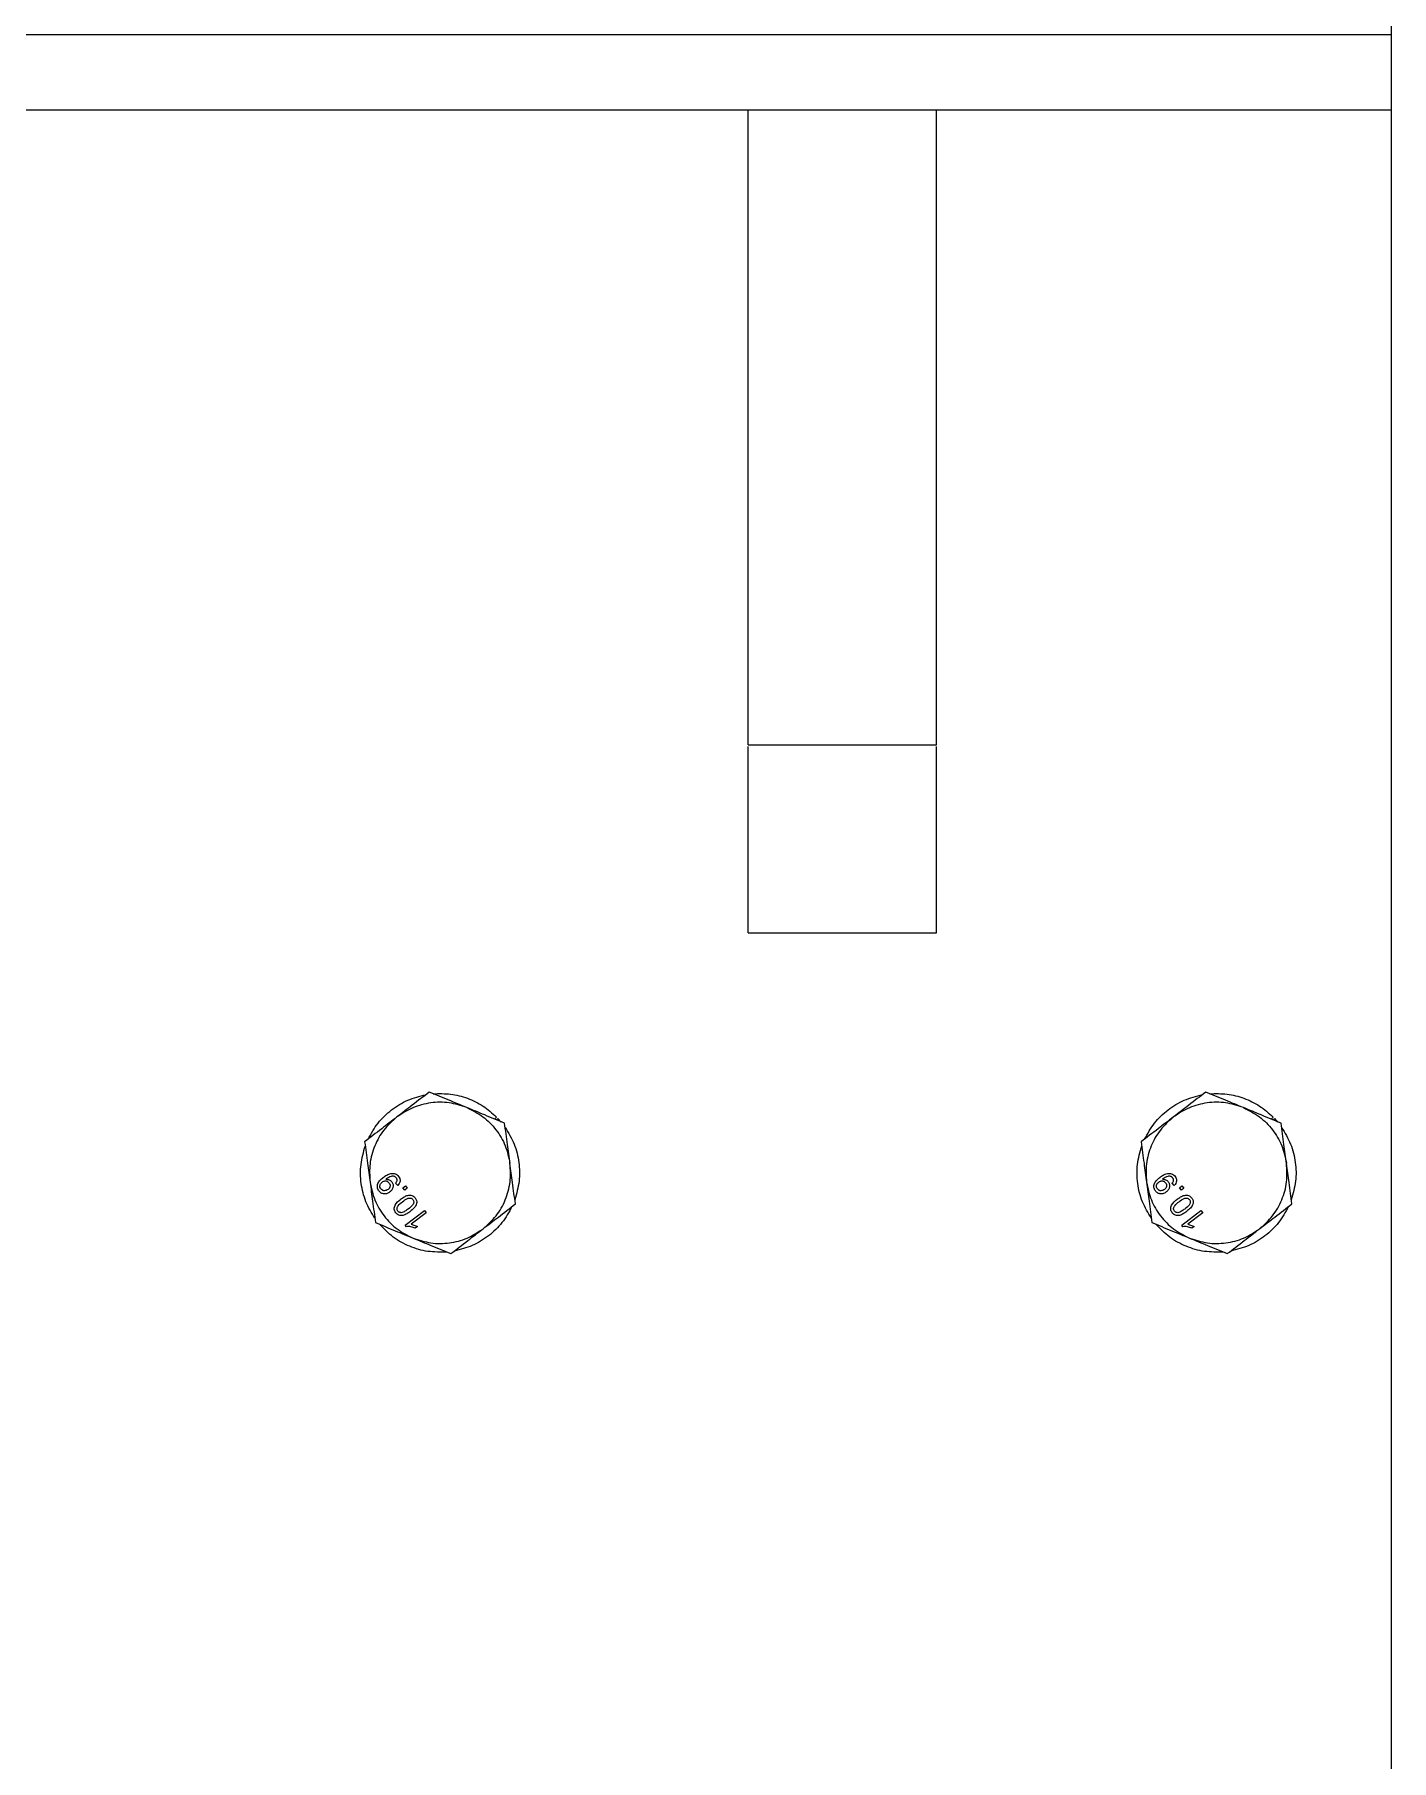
# Model space of a CAD drawing. Header units: millimetres. Extents: x 1293 to 41893, y 1011 to 26911.
# Drawn here: x 32643.4 to 32835.6, y 7630.8 to 7875.4 of the extents above; entities that cross this region are included whole.
import ezdxf

# ---------------------------------------------------------------- set-up
doc = ezdxf.new("R2010")
doc.units = ezdxf.units.MM
doc.header["$LTSCALE"] = 50
doc.layers.add('MAQUINAS', color=11, linetype='Continuous')

msp = doc.modelspace()

# ---------------------------------------------------------------- linework, layer by layer
at = {"layer": 'MAQUINAS', "linetype": 'Continuous', "lineweight": 25}
for p, q in [((32835.610707, 7101.349071), (32835.610707, 8155.3821266)), ((32477.8275566, 7875.3821266), (32835.610707, 7875.3821266)), ((32477.8275566, 7864.7154599), (32835.610707, 7864.7154599)), ((32744.4942232, 7788.0487932), (32744.4942232, 7831.3821266)), ((32771.1608899, 7788.0487932), (32771.1608899, 7831.3821266)), ((32744.4942232, 7774.7154599), (32771.1608899, 7774.7154599)), ((32744.4942232, 7754.7154599), (32744.4942232, 7774.4821266)), ((32771.1608899, 7754.7154599), (32771.1608899, 7774.4821266)), ((32744.4942232, 7748.0487932), (32771.1608899, 7748.0487932)), ((32708.8300655, 7721.9653831), (32708.5517239, 7721.6802501)), ((32709.0258972, 7721.7624017), (32708.8326154, 7721.5644039)), ((32709.0258972, 7721.7624017), (32709.4744689, 7721.2559738)), ((32818.8300655, 7721.9653831), (32818.5517239, 7721.6802501)), ((32819.0258972, 7721.7624017), (32818.8326154, 7721.5644039)), ((32819.0258972, 7721.7624017), (32819.4744689, 7721.2559738)), ((32693.2266082, 7713.1868006), (32693.1615459, 7713.1341212)), ((32803.2266082, 7713.1868006), (32803.1615459, 7713.1341212)), ((32694.8386863, 7712.2643811), (32694.5361006, 7712.5854975)), ((32695.5802663, 7711.9487641), (32695.9281623, 7712.2165602)), ((32695.8480624, 7711.6008682), (32695.5802663, 7711.9487641)), ((32696.1959584, 7711.8686642), (32695.8480624, 7711.6008682)), ((32695.9281623, 7712.2165602), (32696.1959584, 7711.8686642)), ((32804.8386863, 7712.2643811), (32804.5361006, 7712.5854975)), ((32805.5802663, 7711.9487641), (32805.9281623, 7712.2165602)), ((32805.8480624, 7711.6008682), (32805.5802663, 7711.9487641)), ((32806.1959584, 7711.8686642), (32805.8480624, 7711.6008682)), ((32805.9281623, 7712.2165602), (32806.1959584, 7711.8686642)), ((32695.8925347, 7706.6487915), (32698.606123, 7708.7376008)), ((32698.8739191, 7708.3897049), (32696.7593641, 7706.7620069)), ((32698.606123, 7708.7376008), (32698.8739191, 7708.3897049)), ((32805.8925347, 7706.6487915), (32808.606123, 7708.7376008)), ((32808.8739191, 7708.3897049), (32806.7593641, 7706.7620069)), ((32808.606123, 7708.7376008), (32808.8739191, 7708.3897049)), ((32696.0649284, 7706.4248335), (32695.8925347, 7706.6487915)), ((32696.7593641, 7706.7620069), (32697.6414773, 7706.4437597)), ((32697.6414773, 7706.4437597), (32697.3207608, 7706.1968852)), ((32806.0649284, 7706.4248335), (32805.8925347, 7706.6487915)), ((32806.7593641, 7706.7620069), (32807.6414773, 7706.4437597)), ((32807.6414773, 7706.4437597), (32807.3207608, 7706.1968852))]:
    msp.add_line(p, q, dxfattribs=at)
for points in [[(32744.4942232, 7831.3821266), (32744.4942232, 7832.8365652), (32744.4942232, 7835.7454426), (32744.4942232, 7840.0341008), (32744.4942232, 7844.1747224), (32744.4942232, 7848.0964552), (32744.4942232, 7851.7322162), (32744.4942232, 7855.0197251), (32744.4942232, 7857.9029991), (32744.4942232, 7860.3317059), (32744.4942232, 7862.2680174), (32744.4942232, 7863.6648905), (32744.4942232, 7864.5503453), (32744.4942232, 7864.6604217), (32744.4942232, 7864.7154599)], [(32771.1608899, 7831.3821266), (32771.1608899, 7832.8365652), (32771.1608899, 7835.7454426), (32771.1608899, 7840.0341008), (32771.1608899, 7844.1747224), (32771.1608899, 7848.0964552), (32771.1608899, 7851.7322162), (32771.1608899, 7855.0197251), (32771.1608899, 7857.9029991), (32771.1608899, 7860.3317059), (32771.1608899, 7862.2680174), (32771.1608899, 7863.6648905), (32771.1608899, 7864.5503453), (32771.1608899, 7864.6604217), (32771.1608899, 7864.7154599)], [(32744.4942232, 7774.7154599), (32744.4942232, 7774.7650827), (32744.4942232, 7774.8643284), (32744.4942232, 7775.6571636), (32744.4942232, 7776.8894141), (32744.4942232, 7778.5603705), (32744.4942232, 7780.5933206), (32744.4942232, 7782.9134877), (32744.4942232, 7785.4308131), (32744.4942232, 7787.1761332), (32744.4942232, 7788.0487932)], [(32771.1608899, 7774.7154599), (32771.1608899, 7774.7650827), (32771.1608899, 7774.8643284), (32771.1608899, 7775.6571636), (32771.1608899, 7776.8894141), (32771.1608899, 7778.5603705), (32771.1608899, 7780.5933206), (32771.1608899, 7782.9134877), (32771.1608899, 7785.4308131), (32771.1608899, 7787.1761332), (32771.1608899, 7788.0487932)], [(32744.4942232, 7748.0487932), (32744.4942232, 7748.0736046), (32744.4942232, 7748.1232275), (32744.4942232, 7748.5196451), (32744.4942232, 7749.1357703), (32744.4942232, 7749.9712485), (32744.4942232, 7750.9877236), (32744.4942232, 7752.1478071), (32744.4942232, 7753.4064698), (32744.4942232, 7754.2791299), (32744.4942232, 7754.7154599)], [(32771.1608899, 7748.0487932), (32771.1608899, 7748.0736046), (32771.1608899, 7748.1232275), (32771.1608899, 7748.5196451), (32771.1608899, 7749.1357703), (32771.1608899, 7749.9712485), (32771.1608899, 7750.9877236), (32771.1608899, 7752.1478071), (32771.1608899, 7753.4064698), (32771.1608899, 7754.2791299), (32771.1608899, 7754.7154599)], [(32690.6322528, 7718.82041), (32691.0675789, 7719.605355), (32691.9382309, 7721.1752451), (32693.9041744, 7723.0430123), (32696.2127831, 7724.4656206), (32697.9531844, 7724.9056127), (32698.823385, 7725.1256087)], [(32699.862246, 7725.2639936), (32700.6864202, 7725.2828451), (32702.3347686, 7725.320548), (32704.7407182, 7724.6873719), (32706.9835065, 7723.6106144), (32708.2145458, 7722.5137935), (32708.8300655, 7721.9653831)], [(32800.6322528, 7718.82041), (32801.0675789, 7719.605355), (32801.9382309, 7721.1752451), (32803.9041744, 7723.0430123), (32806.2127831, 7724.4656206), (32807.9531844, 7724.9056127), (32808.823385, 7725.1256087)], [(32809.862246, 7725.2639936), (32810.6864202, 7725.2828451), (32812.3347686, 7725.320548), (32814.7407182, 7724.6873719), (32816.9835065, 7723.6106144), (32818.2145458, 7722.5137935), (32818.8300655, 7721.9653831)], [(32704.6402602, 7723.293429), (32703.807827, 7723.5653612), (32702.1429605, 7724.1092255), (32699.4938439, 7724.0610251), (32696.924485, 7723.4140811), (32695.460041, 7722.4533666), (32694.7278189, 7721.9730093)], [(32704.6402602, 7723.293429), (32705.4223728, 7722.8994848), (32706.986598, 7722.1115963), (32708.8315474, 7720.2099382), (32710.1978484, 7717.9398362), (32710.5592814, 7716.2260873), (32710.7399978, 7715.3692129)], [(32814.6402602, 7723.293429), (32813.807827, 7723.5653612), (32812.1429605, 7724.1092255), (32809.4938439, 7724.0610251), (32806.924485, 7723.4140811), (32805.460041, 7722.4533666), (32804.7278189, 7721.9730093)], [(32814.6402602, 7723.293429), (32815.4223728, 7722.8994848), (32816.986598, 7722.1115963), (32818.8315474, 7720.2099382), (32820.1978484, 7717.9398362), (32820.5592814, 7716.2260873), (32820.7399978, 7715.3692129)], [(32694.7278189, 7721.9730093), (32694.0761022, 7721.3880671), (32692.7726686, 7720.2181825), (32691.4898531, 7717.8998801), (32690.7654436, 7715.3512781), (32690.8652247, 7713.602675), (32690.9151153, 7712.7283735)], [(32710.0575498, 7720.4923769), (32710.5196691, 7719.722901), (32711.4439078, 7718.1839492), (32712.0784699, 7715.5475085), (32712.1561805, 7712.8368906), (32711.6670241, 7711.1096628), (32711.4224459, 7710.2460489)], [(32804.7278189, 7721.9730093), (32804.0761022, 7721.3880671), (32802.7726686, 7720.2181825), (32801.4898531, 7717.8998801), (32800.7654436, 7715.3512781), (32800.8652247, 7713.602675), (32800.9151153, 7712.7283735)], [(32820.0575498, 7720.4923769), (32820.5196691, 7719.722901), (32821.4439078, 7718.1839492), (32822.0784699, 7715.5475085), (32822.1561805, 7712.8368906), (32821.6670241, 7711.1096628), (32821.4224459, 7710.2460489)], [(32691.5975634, 7707.6052096), (32691.1354441, 7708.3746855), (32690.2112054, 7709.9136373), (32689.5766433, 7712.5500779), (32689.4989327, 7715.2606958), (32689.988089, 7716.9879236), (32690.2326672, 7717.8515375)], [(32801.5975634, 7707.6052096), (32801.1354441, 7708.3746855), (32800.2112054, 7709.9136373), (32799.5766433, 7712.5500779), (32799.4989327, 7715.2606958), (32799.988089, 7716.9879236), (32800.2326672, 7717.8515375)], [(32706.9272942, 7706.1245771), (32707.579011, 7706.7095194), (32708.8824445, 7707.8794039), (32710.16526, 7710.1977063), (32710.8896696, 7712.7463084), (32710.7898884, 7714.4949114), (32710.7399978, 7715.3692129)], [(32816.9272942, 7706.1245771), (32817.579011, 7706.7095194), (32818.8824445, 7707.8794039), (32820.16526, 7710.1977063), (32820.8896696, 7712.7463084), (32820.7898884, 7714.4949114), (32820.7399978, 7715.3692129)], [(32690.9151153, 7712.7283735), (32691.0958318, 7711.8714991), (32691.4572647, 7710.1577503), (32692.8235658, 7707.8876483), (32694.6685151, 7705.9859902), (32696.2327403, 7705.1981017), (32697.0148529, 7704.8041574)], [(32800.9151153, 7712.7283735), (32801.0958318, 7711.8714991), (32801.4572647, 7710.1577503), (32802.8235658, 7707.8876483), (32804.6685151, 7705.9859902), (32806.2327403, 7705.1981017), (32807.0148529, 7704.8041574)], [(32711.0228603, 7709.2771765), (32710.5875343, 7708.4922314), (32709.7168823, 7706.9223414), (32707.7509388, 7705.0545741), (32705.4423301, 7703.6319659), (32703.7019288, 7703.1919738), (32702.8317281, 7702.9719777)], [(32821.0228603, 7709.2771765), (32820.5875343, 7708.4922314), (32819.7168823, 7706.9223414), (32817.7509388, 7705.0545741), (32815.4423301, 7703.6319659), (32813.7019288, 7703.1919738), (32812.8317281, 7702.9719777)], [(32701.7928671, 7702.8335928), (32700.8954218, 7702.8181237), (32699.1005311, 7702.7871854), (32696.5000255, 7703.5558588), (32694.1137062, 7704.8438684), (32692.8624612, 7706.1311042), (32692.2368388, 7706.774722)], [(32697.0148529, 7704.8041574), (32697.8472862, 7704.5322253), (32699.5121527, 7703.988361), (32702.1612692, 7704.0365614), (32704.7306281, 7704.6835053), (32706.1950722, 7705.6442199), (32706.9272942, 7706.1245771)], [(32811.7928671, 7702.8335928), (32810.8954218, 7702.8181237), (32809.1005311, 7702.7871854), (32806.5000255, 7703.5558588), (32804.1137062, 7704.8438684), (32802.8624612, 7706.1311042), (32802.2368388, 7706.774722)], [(32807.0148529, 7704.8041574), (32807.8472862, 7704.5322253), (32809.5121527, 7703.988361), (32812.1612692, 7704.0365614), (32814.7306281, 7704.6835053), (32816.1950722, 7705.6442199), (32816.9272942, 7706.1245771)]]:
    msp.add_open_spline(points, degree=3, dxfattribs=at)
for points, knots in [([(32699.3028672, 7725.4946945), (32698.5032056, 7724.8791476), (32697.0022572, 7723.7237789), (32695.4520983, 7722.5305299), (32694.7278189, 7721.9730093)], [0, 0, 0, 0, 0.5327709195, 1, 1, 1, 1]), ([(32704.6402602, 7723.293429), (32703.7952935, 7723.641913), (32701.9868302, 7724.3877655), (32700.2357773, 7725.1099406), (32699.3028672, 7725.4946945)], [0, 0, 0, 0, 0.46722908045, 1, 1, 1, 1]), ([(32809.3028672, 7725.4946945), (32808.5032056, 7724.8791476), (32807.0022572, 7723.7237789), (32805.4520983, 7722.5305299), (32804.7278189, 7721.9730093)], [0, 0, 0, 0, 0.5327709195, 1, 1, 1, 1]), ([(32814.6402602, 7723.293429), (32813.7952935, 7723.641913), (32811.9868302, 7724.3877655), (32810.2357773, 7725.1099406), (32809.3028672, 7725.4946945)], [0, 0, 0, 0, 0.4672290805, 1, 1, 1, 1]), ([(32709.9776532, 7721.0921635), (32709.0447431, 7721.4769174), (32707.2936903, 7722.1990925), (32705.4852269, 7722.944945), (32704.6402602, 7723.293429)], [0, 0, 0, 0, 0.5327709195, 1, 1, 1, 1]), ([(32819.9776532, 7721.0921635), (32819.0447431, 7721.4769174), (32817.2936903, 7722.1990925), (32815.4852269, 7722.944945), (32814.6402602, 7723.293429)], [0, 0, 0, 0, 0.5327709195, 1, 1, 1, 1]), ([(32694.7278189, 7721.9730093), (32694.0035396, 7721.4154887), (32692.4533807, 7720.2222397), (32690.9524323, 7719.066871), (32690.1527706, 7718.4513242)], [0, 0, 0, 0, 0.46722908045, 1, 1, 1, 1]), ([(32710.7399978, 7715.3692129), (32710.6193105, 7716.2752175), (32710.361006, 7718.214319), (32710.1109016, 7720.0918628), (32709.9776532, 7721.0921635)], [0, 0, 0, 0, 0.4672290805, 1, 1, 1, 1]), ([(32804.7278189, 7721.9730093), (32804.0035396, 7721.4154887), (32802.4533807, 7720.2222397), (32800.9524323, 7719.066871), (32800.1527706, 7718.4513242)], [0, 0, 0, 0, 0.4672290805, 1, 1, 1, 1]), ([(32820.7399978, 7715.3692129), (32820.6193105, 7716.2752175), (32820.361006, 7718.214319), (32820.1109016, 7720.0918628), (32819.9776532, 7721.0921635)], [0, 0, 0, 0, 0.4672290805, 1, 1, 1, 1]), ([(32690.1527706, 7718.4513242), (32690.286019, 7717.4510234), (32690.5361235, 7715.5734796), (32690.794428, 7713.6343781), (32690.9151153, 7712.7283735)], [0, 0, 0, 0, 0.5327709195, 1, 1, 1, 1]), ([(32800.1527706, 7718.4513242), (32800.286019, 7717.4510234), (32800.5361235, 7715.5734796), (32800.794428, 7713.6343781), (32800.9151153, 7712.7283735)], [0, 0, 0, 0, 0.5327709195, 1, 1, 1, 1]), ([(32711.5023425, 7709.6462623), (32711.3690941, 7710.646563), (32711.1189897, 7712.5241068), (32710.8606852, 7714.4632083), (32710.7399978, 7715.3692129)], [0, 0, 0, 0, 0.5327709195, 1, 1, 1, 1]), ([(32821.5023425, 7709.6462623), (32821.3690941, 7710.646563), (32821.1189897, 7712.5241068), (32820.8606852, 7714.4632083), (32820.7399978, 7715.3692129)], [0, 0, 0, 0, 0.5327709195, 1, 1, 1, 1]), ([(32690.9151153, 7712.7283735), (32691.0358027, 7711.8223689), (32691.2941071, 7709.8832674), (32691.5442116, 7708.0057236), (32691.67746, 7707.0054229)], [0, 0, 0, 0, 0.4672290805, 1, 1, 1, 1]), ([(32692.1726799, 7711.4812835), (32692.1202621, 7711.5602188), (32692.0154421, 7711.7180658), (32691.9459869, 7711.9969482), (32691.9447352, 7712.2820292), (32692.0484114, 7712.6484825), (32692.3356503, 7713.0368085), (32692.6288259, 7713.2728785), (32692.7757913, 7713.3912175)], [0, 0, 0, 0, 0.1250635897, 0.25008955759, 0.37511000523, 0.50016939956, 0.74944095238, 1, 1, 1, 1]), ([(32692.44478, 7711.7755715), (32692.3958021, 7711.8537141), (32692.3226081, 7711.9704928), (32692.3029239, 7712.1542677), (32692.3203204, 7712.290311), (32692.3662073, 7712.4207822), (32692.4607686, 7712.5785122), (32692.5653352, 7712.668724), (32692.6348097, 7712.7286612)], [0, 0, 0, 0, 0.2490168506, 0.3721383925, 0.4993654558, 0.6235619335, 0.7498926933, 1, 1, 1, 1]), ([(32692.6348097, 7712.7286612), (32692.7105604, 7712.7798027), (32692.8251736, 7712.8571813), (32693.0020141, 7712.9055858), (32693.1397317, 7712.9121562), (32693.2735632, 7712.8883984), (32693.4436471, 7712.8184914), (32693.5370538, 7712.7178907), (32693.5995315, 7712.6506011)], [0, 0, 0, 0, 0.2499764907, 0.3782221672, 0.5003423322, 0.6274524307, 0.7508110927, 1, 1, 1, 1]), ([(32692.7757913, 7713.3912175), (32692.9421506, 7713.512556), (32693.2743036, 7713.7548204), (32693.758428, 7713.9621224), (32694.1726846, 7713.9954039), (32694.4777741, 7713.9307658), (32694.7525982, 7713.782342), (32694.8891545, 7713.6271893), (32694.9574613, 7713.5495803)], [0, 0, 0, 0, 0.2504849429, 0.5001185141, 0.6278991852, 0.7500923696, 0.8749936752, 1, 1, 1, 1]), ([(32693.1615459, 7713.1341212), (32693.2400452, 7713.1371822), (32693.3975371, 7713.1433235), (32693.6258279, 7713.0751673), (32693.8368553, 7712.9628319), (32693.9418513, 7712.8446012), (32693.9942319, 7712.785618)], [0, 0, 0, 0, 0.2489431768, 0.4994502947, 0.7502849385, 1, 1, 1, 1]), ([(32694.6305467, 7713.3265022), (32694.5863366, 7713.3757496), (32694.4979533, 7713.4742032), (32694.3171434, 7713.5627887), (32694.1187477, 7713.5934809), (32693.7295763, 7713.5063992), (32693.4500628, 7713.3287892), (32693.2266082, 7713.1868006)], [0, 0, 0, 0, 0.1252073258, 0.2503100191, 0.3753386279, 0.50062014744, 1, 1, 1, 1]), ([(32693.5995315, 7712.6506011), (32693.6490755, 7712.5749225), (32693.7233062, 7712.461535), (32693.7560272, 7712.2832015), (32693.7499347, 7712.1484017), (32693.7147624, 7712.0175732), (32693.6329567, 7711.8560487), (32693.5316082, 7711.7653213), (32693.4642901, 7711.7050581)], [0, 0, 0, 0, 0.2495205461, 0.3738507837, 0.4998887841, 0.6240955932, 0.7503154422, 1, 1, 1, 1]), ([(32693.9942319, 7712.785618), (32694.0330899, 7712.7289572), (32694.1107797, 7712.6156737), (32694.1758671, 7712.4192894), (32694.197129, 7712.2138069), (32694.1731721, 7712.0087722), (32694.1089222, 7711.811595), (32693.9730699, 7711.5709133), (32693.8171819, 7711.4339433), (32693.7136042, 7711.3429355)], [0, 0, 0, 0, 0.1250740585, 0.2500636243, 0.3732612247, 0.5001992382, 0.6242961009, 0.7503685137, 1, 1, 1, 1]), ([(32694.5361006, 7712.5854975), (32694.5852043, 7712.6438603), (32694.6738857, 7712.7492637), (32694.7400983, 7712.9118949), (32694.7483836, 7713.0429768), (32694.729257, 7713.1451718), (32694.6907271, 7713.2421838), (32694.650606, 7713.2983973), (32694.6305467, 7713.3265022)], [0, 0, 0, 0, 0.27647679927, 0.49931795982, 0.6237184282, 0.74949618787, 0.87475616277, 1, 1, 1, 1]), ([(32694.9574613, 7713.5495803), (32695.0234441, 7713.4492236), (32695.1226636, 7713.2983153), (32695.1733473, 7713.0628053), (32695.1736926, 7712.8242123), (32695.0783879, 7712.5313871), (32694.9186709, 7712.3534767), (32694.8386863, 7712.2643811)], [0, 0, 0, 0, 0.2498594906, 0.3757183909, 0.500481002, 0.7498462328, 1, 1, 1, 1]), ([(32800.9151153, 7712.7283735), (32801.0358027, 7711.8223689), (32801.2941071, 7709.8832674), (32801.5442116, 7708.0057236), (32801.67746, 7707.0054229)], [0, 0, 0, 0, 0.4672290805, 1, 1, 1, 1]), ([(32802.1726799, 7711.4812835), (32802.1202621, 7711.5602188), (32802.0154421, 7711.7180658), (32801.9459869, 7711.9969482), (32801.9447352, 7712.2820292), (32802.0484114, 7712.6484825), (32802.3356503, 7713.0368085), (32802.6288259, 7713.2728785), (32802.7757913, 7713.3912175)], [0, 0, 0, 0, 0.1250635897, 0.2500895576, 0.3751100052, 0.5001693996, 0.7494409524, 1, 1, 1, 1]), ([(32802.44478, 7711.7755715), (32802.3958021, 7711.8537141), (32802.3226081, 7711.9704928), (32802.3029239, 7712.1542677), (32802.3203204, 7712.290311), (32802.3662073, 7712.4207822), (32802.4607686, 7712.5785122), (32802.5653352, 7712.668724), (32802.6348097, 7712.7286612)], [0, 0, 0, 0, 0.2490168506, 0.3721383925, 0.4993654558, 0.6235619335, 0.7498926933, 1, 1, 1, 1]), ([(32802.6348097, 7712.7286612), (32802.7105604, 7712.7798027), (32802.8251736, 7712.8571813), (32803.0020141, 7712.9055858), (32803.1397317, 7712.9121562), (32803.2735632, 7712.8883984), (32803.4436471, 7712.8184914), (32803.5370538, 7712.7178907), (32803.5995315, 7712.6506011)], [0, 0, 0, 0, 0.2499764907, 0.3782221672, 0.5003423322, 0.6274524307, 0.7508110927, 1, 1, 1, 1]), ([(32802.7757913, 7713.3912175), (32802.9421506, 7713.512556), (32803.2743036, 7713.7548204), (32803.758428, 7713.9621224), (32804.1726846, 7713.9954039), (32804.4777741, 7713.9307658), (32804.7525982, 7713.782342), (32804.8891545, 7713.6271893), (32804.9574613, 7713.5495803)], [0, 0, 0, 0, 0.2504849429, 0.5001185141, 0.6278991852, 0.7500923696, 0.8749936752, 1, 1, 1, 1]), ([(32803.1615459, 7713.1341212), (32803.2400452, 7713.1371822), (32803.3975371, 7713.1433235), (32803.6258279, 7713.0751673), (32803.8368553, 7712.9628319), (32803.9418513, 7712.8446012), (32803.9942319, 7712.785618)], [0, 0, 0, 0, 0.2489431768, 0.4994502947, 0.7502849385, 1, 1, 1, 1]), ([(32804.6305467, 7713.3265022), (32804.5863366, 7713.3757496), (32804.4979533, 7713.4742032), (32804.3171434, 7713.5627887), (32804.1187477, 7713.5934809), (32803.7295763, 7713.5063992), (32803.4500628, 7713.3287892), (32803.2266082, 7713.1868006)], [0, 0, 0, 0, 0.1252073258, 0.2503100191, 0.3753386279, 0.5006201474, 1, 1, 1, 1]), ([(32803.5995315, 7712.6506011), (32803.6490755, 7712.5749225), (32803.7233062, 7712.461535), (32803.7560272, 7712.2832015), (32803.7499347, 7712.1484017), (32803.7147624, 7712.0175732), (32803.6329567, 7711.8560487), (32803.5316082, 7711.7653213), (32803.4642901, 7711.7050581)], [0, 0, 0, 0, 0.2495205461, 0.3738507838, 0.4998887841, 0.6240955932, 0.7503154422, 1, 1, 1, 1]), ([(32803.9942319, 7712.785618), (32804.0330899, 7712.7289572), (32804.1107797, 7712.6156737), (32804.1758671, 7712.4192894), (32804.197129, 7712.2138069), (32804.1731721, 7712.0087722), (32804.1089222, 7711.811595), (32803.9730699, 7711.5709133), (32803.8171819, 7711.4339433), (32803.7136042, 7711.3429355)], [0, 0, 0, 0, 0.1250740585, 0.2500636243, 0.3732612247, 0.5001992382, 0.6242961008, 0.7503685137, 1, 1, 1, 1]), ([(32804.5361006, 7712.5854975), (32804.5852043, 7712.6438603), (32804.6738857, 7712.7492637), (32804.7400983, 7712.9118949), (32804.7483836, 7713.0429768), (32804.729257, 7713.1451718), (32804.6907271, 7713.2421838), (32804.650606, 7713.2983973), (32804.6305467, 7713.3265022)], [0, 0, 0, 0, 0.2764767992, 0.4993179598, 0.6237184282, 0.7494961879, 0.8747561628, 1, 1, 1, 1]), ([(32804.9574613, 7713.5495803), (32805.0234441, 7713.4492236), (32805.1226636, 7713.2983153), (32805.1733473, 7713.0628053), (32805.1736926, 7712.8242123), (32805.0783879, 7712.5313871), (32804.9186709, 7712.3534767), (32804.8386863, 7712.2643811)], [0, 0, 0, 0, 0.2498594906, 0.3757183909, 0.500481002, 0.7498462328, 1, 1, 1, 1]), ([(32693.7136042, 7711.3429355), (32693.5924066, 7711.2621996), (32693.4098097, 7711.1405625), (32693.1258482, 7711.0732283), (32692.906933, 7711.067052), (32692.6934738, 7711.1061578), (32692.422075, 7711.2151637), (32692.2725988, 7711.374664), (32692.1726799, 7711.4812835)], [0, 0, 0, 0, 0.2498688585, 0.3764535287, 0.5003476657, 0.6272386366, 0.7508240847, 1, 1, 1, 1]), ([(32693.4642901, 7711.7050581), (32693.3845402, 7711.6517024), (32693.2252503, 7711.5451314), (32692.9799391, 7711.507687), (32692.7910287, 7711.5338096), (32692.6100766, 7711.6018992), (32692.5112804, 7711.7057015), (32692.44478, 7711.7755715)], [0, 0, 0, 0, 0.25025039885, 0.49984175184, 0.62957629767, 0.75066535386, 1, 1, 1, 1]), ([(32694.5535543, 7708.3882711), (32694.4993465, 7708.468933), (32694.3909755, 7708.6301905), (32694.3171656, 7708.9168365), (32694.3408791, 7709.2115355), (32694.5884095, 7709.7432636), (32694.9613331, 7710.0619648), (32695.2593403, 7710.3166423)], [0, 0, 0, 0, 0.125373348, 0.2506437386, 0.375697515, 0.5011131747, 1, 1, 1, 1]), ([(32695.2593403, 7710.3166423), (32695.4158079, 7710.4306199), (32695.7283657, 7710.6583001), (32696.1757435, 7710.8616309), (32696.5619395, 7710.9154053), (32696.8529416, 7710.868988), (32697.1113678, 7710.7239704), (32697.2383706, 7710.5772766), (32697.3019322, 7710.5038601)], [0, 0, 0, 0, 0.2504758129, 0.5003473544, 0.6257683408, 0.7501761831, 0.8749696966, 1, 1, 1, 1]), ([(32695.5260492, 7709.9679095), (32695.7496934, 7710.1358089), (32696.0292937, 7710.3457169), (32696.4278343, 7710.4830465), (32696.6384678, 7710.4783415), (32696.8433461, 7710.4149492), (32696.9403466, 7710.3135309), (32696.9888259, 7710.2628436)], [0, 0, 0, 0, 0.5004095025, 0.6256126137, 0.7505796735, 0.875343692, 1, 1, 1, 1]), ([(32696.9888259, 7710.2628436), (32697.0257966, 7710.2030989), (32697.0997584, 7710.0835763), (32697.1069922, 7709.8691013), (32697.0591562, 7709.6639252), (32696.8230117, 7709.3142229), (32696.5487815, 7709.097538), (32696.3294374, 7708.9242217)], [0, 0, 0, 0, 0.1246963828, 0.2494616582, 0.3744323466, 0.4996371137, 1, 1, 1, 1]), ([(32697.3019322, 7710.5038601), (32697.3809141, 7710.3818973), (32697.4995382, 7710.1987196), (32697.5309542, 7709.9461078), (32697.5271062, 7709.8024882), (32697.5137137, 7709.7318254), (32697.5070177, 7709.6964947)], [0, 0, 0, 0, 0.4987953461, 0.7491482596, 0.8745764119, 1, 1, 1, 1]), ([(32803.7136042, 7711.3429355), (32803.5924066, 7711.2621996), (32803.4098097, 7711.1405625), (32803.1258482, 7711.0732283), (32802.906933, 7711.067052), (32802.6934738, 7711.1061578), (32802.422075, 7711.2151637), (32802.2725988, 7711.374664), (32802.1726799, 7711.4812835)], [0, 0, 0, 0, 0.24986885846, 0.37645352866, 0.50034766571, 0.6272386366, 0.7508240847, 1, 1, 1, 1]), ([(32803.4642901, 7711.7050581), (32803.3845402, 7711.6517024), (32803.2252503, 7711.5451314), (32802.9799391, 7711.507687), (32802.7910287, 7711.5338096), (32802.6100766, 7711.6018992), (32802.5112804, 7711.7057015), (32802.44478, 7711.7755715)], [0, 0, 0, 0, 0.2502503989, 0.4998417518, 0.6295762976, 0.7506653539, 1, 1, 1, 1]), ([(32804.5535543, 7708.3882711), (32804.4993465, 7708.468933), (32804.3909755, 7708.6301905), (32804.3171656, 7708.9168365), (32804.3408791, 7709.2115355), (32804.5884095, 7709.7432636), (32804.9613331, 7710.0619648), (32805.2593403, 7710.3166423)], [0, 0, 0, 0, 0.125373348, 0.2506437386, 0.375697515, 0.5011131747, 1, 1, 1, 1]), ([(32805.2593403, 7710.3166423), (32805.4158079, 7710.4306199), (32805.7283657, 7710.6583001), (32806.1757435, 7710.8616309), (32806.5619395, 7710.9154053), (32806.8529416, 7710.868988), (32807.1113678, 7710.7239704), (32807.2383706, 7710.5772766), (32807.3019322, 7710.5038601)], [0, 0, 0, 0, 0.2504758129, 0.50034735438, 0.62576834083, 0.75017618309, 0.87496969665, 1, 1, 1, 1]), ([(32805.5260492, 7709.9679095), (32805.7496934, 7710.1358089), (32806.0292937, 7710.3457169), (32806.4278343, 7710.4830465), (32806.6384678, 7710.4783415), (32806.8433461, 7710.4149492), (32806.9403466, 7710.3135309), (32806.9888259, 7710.2628436)], [0, 0, 0, 0, 0.5004095025, 0.6256126137, 0.7505796735, 0.875343692, 1, 1, 1, 1]), ([(32806.9888259, 7710.2628436), (32807.0257966, 7710.2030989), (32807.0997584, 7710.0835763), (32807.1069922, 7709.8691013), (32807.0591562, 7709.6639252), (32806.8230117, 7709.3142229), (32806.5487815, 7709.097538), (32806.3294374, 7708.9242217)], [0, 0, 0, 0, 0.1246963828, 0.2494616582, 0.3744323466, 0.4996371137, 1, 1, 1, 1]), ([(32807.3019322, 7710.5038601), (32807.3809141, 7710.3818973), (32807.4995382, 7710.1987196), (32807.5309542, 7709.9461078), (32807.5271062, 7709.8024882), (32807.5137137, 7709.7318254), (32807.5070177, 7709.6964947)], [0, 0, 0, 0, 0.49879534606, 0.74914825957, 0.87457641189, 1, 1, 1, 1]), ([(32696.5983206, 7708.5771626), (32696.4416557, 7708.4631862), (32696.1287123, 7708.2355145), (32695.6773547, 7708.0290451), (32695.2898354, 7707.9771339), (32694.9996618, 7708.0264334), (32694.744601, 7708.1682543), (32694.6172786, 7708.3148837), (32694.5535543, 7708.3882711)], [0, 0, 0, 0, 0.2504817087, 0.5003455958, 0.6317049056, 0.7502211388, 0.8749866995, 1, 1, 1, 1]), ([(32694.8695897, 7708.6254825), (32694.8320802, 7708.6850418), (32694.757063, 7708.8041575), (32694.7457909, 7709.0194355), (32694.7973772, 7709.2243047), (32695.0296788, 7709.5770211), (32695.3054576, 7709.7941951), (32695.5260492, 7709.9679095)], [0, 0, 0, 0, 0.1247447425, 0.2494837578, 0.3744708184, 0.4996480989, 1, 1, 1, 1]), ([(32695.333335, 7708.407644), (32695.2888382, 7708.4092539), (32695.1998733, 7708.4124725), (32695.0718589, 7708.4538719), (32694.9568143, 7708.5242752), (32694.8986681, 7708.5917426), (32694.8695897, 7708.6254825)], [0, 0, 0, 0, 0.2501584562, 0.5001555724, 0.7500324303, 1, 1, 1, 1]), ([(32696.3294374, 7708.9242217), (32696.1766982, 7708.8130117), (32695.9476027, 7708.6462063), (32695.6119217, 7708.4653296), (32695.4261157, 7708.4268556), (32695.333335, 7708.407644)], [0, 0, 0, 0, 0.5003723119, 0.7505151407, 1, 1, 1, 1]), ([(32697.5070177, 7709.6964947), (32697.4624121, 7709.5825679), (32697.373136, 7709.354548), (32697.0678353, 7708.9673651), (32696.7861185, 7708.7332369), (32696.5983206, 7708.5771626)], [0, 0, 0, 0, 0.249753552, 0.499871473, 1, 1, 1, 1]), ([(32706.9272942, 7706.1245771), (32707.6515735, 7706.6820977), (32709.2017324, 7707.8753467), (32710.7026808, 7709.0307154), (32711.5023425, 7709.6462623)], [0, 0, 0, 0, 0.4672290805, 1, 1, 1, 1]), ([(32806.5983206, 7708.5771626), (32806.4416557, 7708.4631862), (32806.1287123, 7708.2355145), (32805.6773547, 7708.0290451), (32805.2898354, 7707.9771339), (32804.9996618, 7708.0264334), (32804.744601, 7708.1682543), (32804.6172786, 7708.3148837), (32804.5535543, 7708.3882711)], [0, 0, 0, 0, 0.2504817087, 0.5003455958, 0.6317049056, 0.7502211388, 0.8749866995, 1, 1, 1, 1]), ([(32804.8695897, 7708.6254825), (32804.8320802, 7708.6850418), (32804.757063, 7708.8041575), (32804.7457909, 7709.0194355), (32804.7973772, 7709.2243047), (32805.0296788, 7709.5770211), (32805.3054576, 7709.7941951), (32805.5260492, 7709.9679095)], [0, 0, 0, 0, 0.1247447425, 0.2494837578, 0.3744708184, 0.4996480989, 1, 1, 1, 1]), ([(32805.333335, 7708.407644), (32805.2888382, 7708.4092539), (32805.1998733, 7708.4124725), (32805.0718589, 7708.4538719), (32804.9568143, 7708.5242752), (32804.8986681, 7708.5917426), (32804.8695897, 7708.6254825)], [0, 0, 0, 0, 0.2501584562, 0.5001555724, 0.7500324303, 1, 1, 1, 1]), ([(32806.3294374, 7708.9242217), (32806.1766982, 7708.8130117), (32805.9476027, 7708.6462063), (32805.6119217, 7708.4653296), (32805.4261157, 7708.4268556), (32805.333335, 7708.407644)], [0, 0, 0, 0, 0.50037231189, 0.75051514073, 1, 1, 1, 1]), ([(32807.5070177, 7709.6964947), (32807.4624121, 7709.5825679), (32807.373136, 7709.354548), (32807.0678353, 7708.9673651), (32806.7861185, 7708.7332369), (32806.5983206, 7708.5771626)], [0, 0, 0, 0, 0.249753552, 0.499871473, 1, 1, 1, 1]), ([(32816.9272942, 7706.1245771), (32817.6515735, 7706.6820977), (32819.2017324, 7707.8753467), (32820.7026808, 7709.0307154), (32821.5023425, 7709.6462623)], [0, 0, 0, 0, 0.4672290805, 1, 1, 1, 1]), ([(32691.67746, 7707.0054229), (32692.61037, 7706.620669), (32694.3614229, 7705.8984939), (32696.1698863, 7705.1526414), (32697.0148529, 7704.8041574)], [0, 0, 0, 0, 0.5327709195, 1, 1, 1, 1]), ([(32697.3207608, 7706.1968852), (32697.1198811, 7706.2834324), (32696.7188162, 7706.4562277), (32696.2826393, 7706.4352861), (32696.0649284, 7706.4248335)], [0, 0, 0, 0, 0.5008657323, 1, 1, 1, 1]), ([(32702.3522459, 7702.602892), (32703.1519076, 7703.2184388), (32704.652856, 7704.3738075), (32706.2030149, 7705.5670565), (32706.9272942, 7706.1245771)], [0, 0, 0, 0, 0.5327709195, 1, 1, 1, 1]), ([(32801.67746, 7707.0054229), (32802.61037, 7706.620669), (32804.3614229, 7705.8984939), (32806.1698863, 7705.1526414), (32807.0148529, 7704.8041574)], [0, 0, 0, 0, 0.5327709195, 1, 1, 1, 1]), ([(32807.3207608, 7706.1968852), (32807.1198811, 7706.2834324), (32806.7188162, 7706.4562277), (32806.2826393, 7706.4352861), (32806.0649284, 7706.4248335)], [0, 0, 0, 0, 0.5008657323, 1, 1, 1, 1]), ([(32812.3522459, 7702.602892), (32813.1519076, 7703.2184388), (32814.652856, 7704.3738075), (32816.2030149, 7705.5670565), (32816.9272942, 7706.1245771)], [0, 0, 0, 0, 0.5327709195, 1, 1, 1, 1]), ([(32697.0148529, 7704.8041574), (32697.8598196, 7704.4556734), (32699.668283, 7703.7098209), (32701.4193359, 7702.9876458), (32702.3522459, 7702.602892)], [0, 0, 0, 0, 0.4672290805, 1, 1, 1, 1]), ([(32807.0148529, 7704.8041574), (32807.8598196, 7704.4556734), (32809.668283, 7703.7098209), (32811.4193359, 7702.9876458), (32812.3522459, 7702.602892)], [0, 0, 0, 0, 0.4672290805, 1, 1, 1, 1])]:
    msp.add_open_spline(points, degree=3, knots=knots, dxfattribs=at)

doc.saveas('drawing.dxf')
